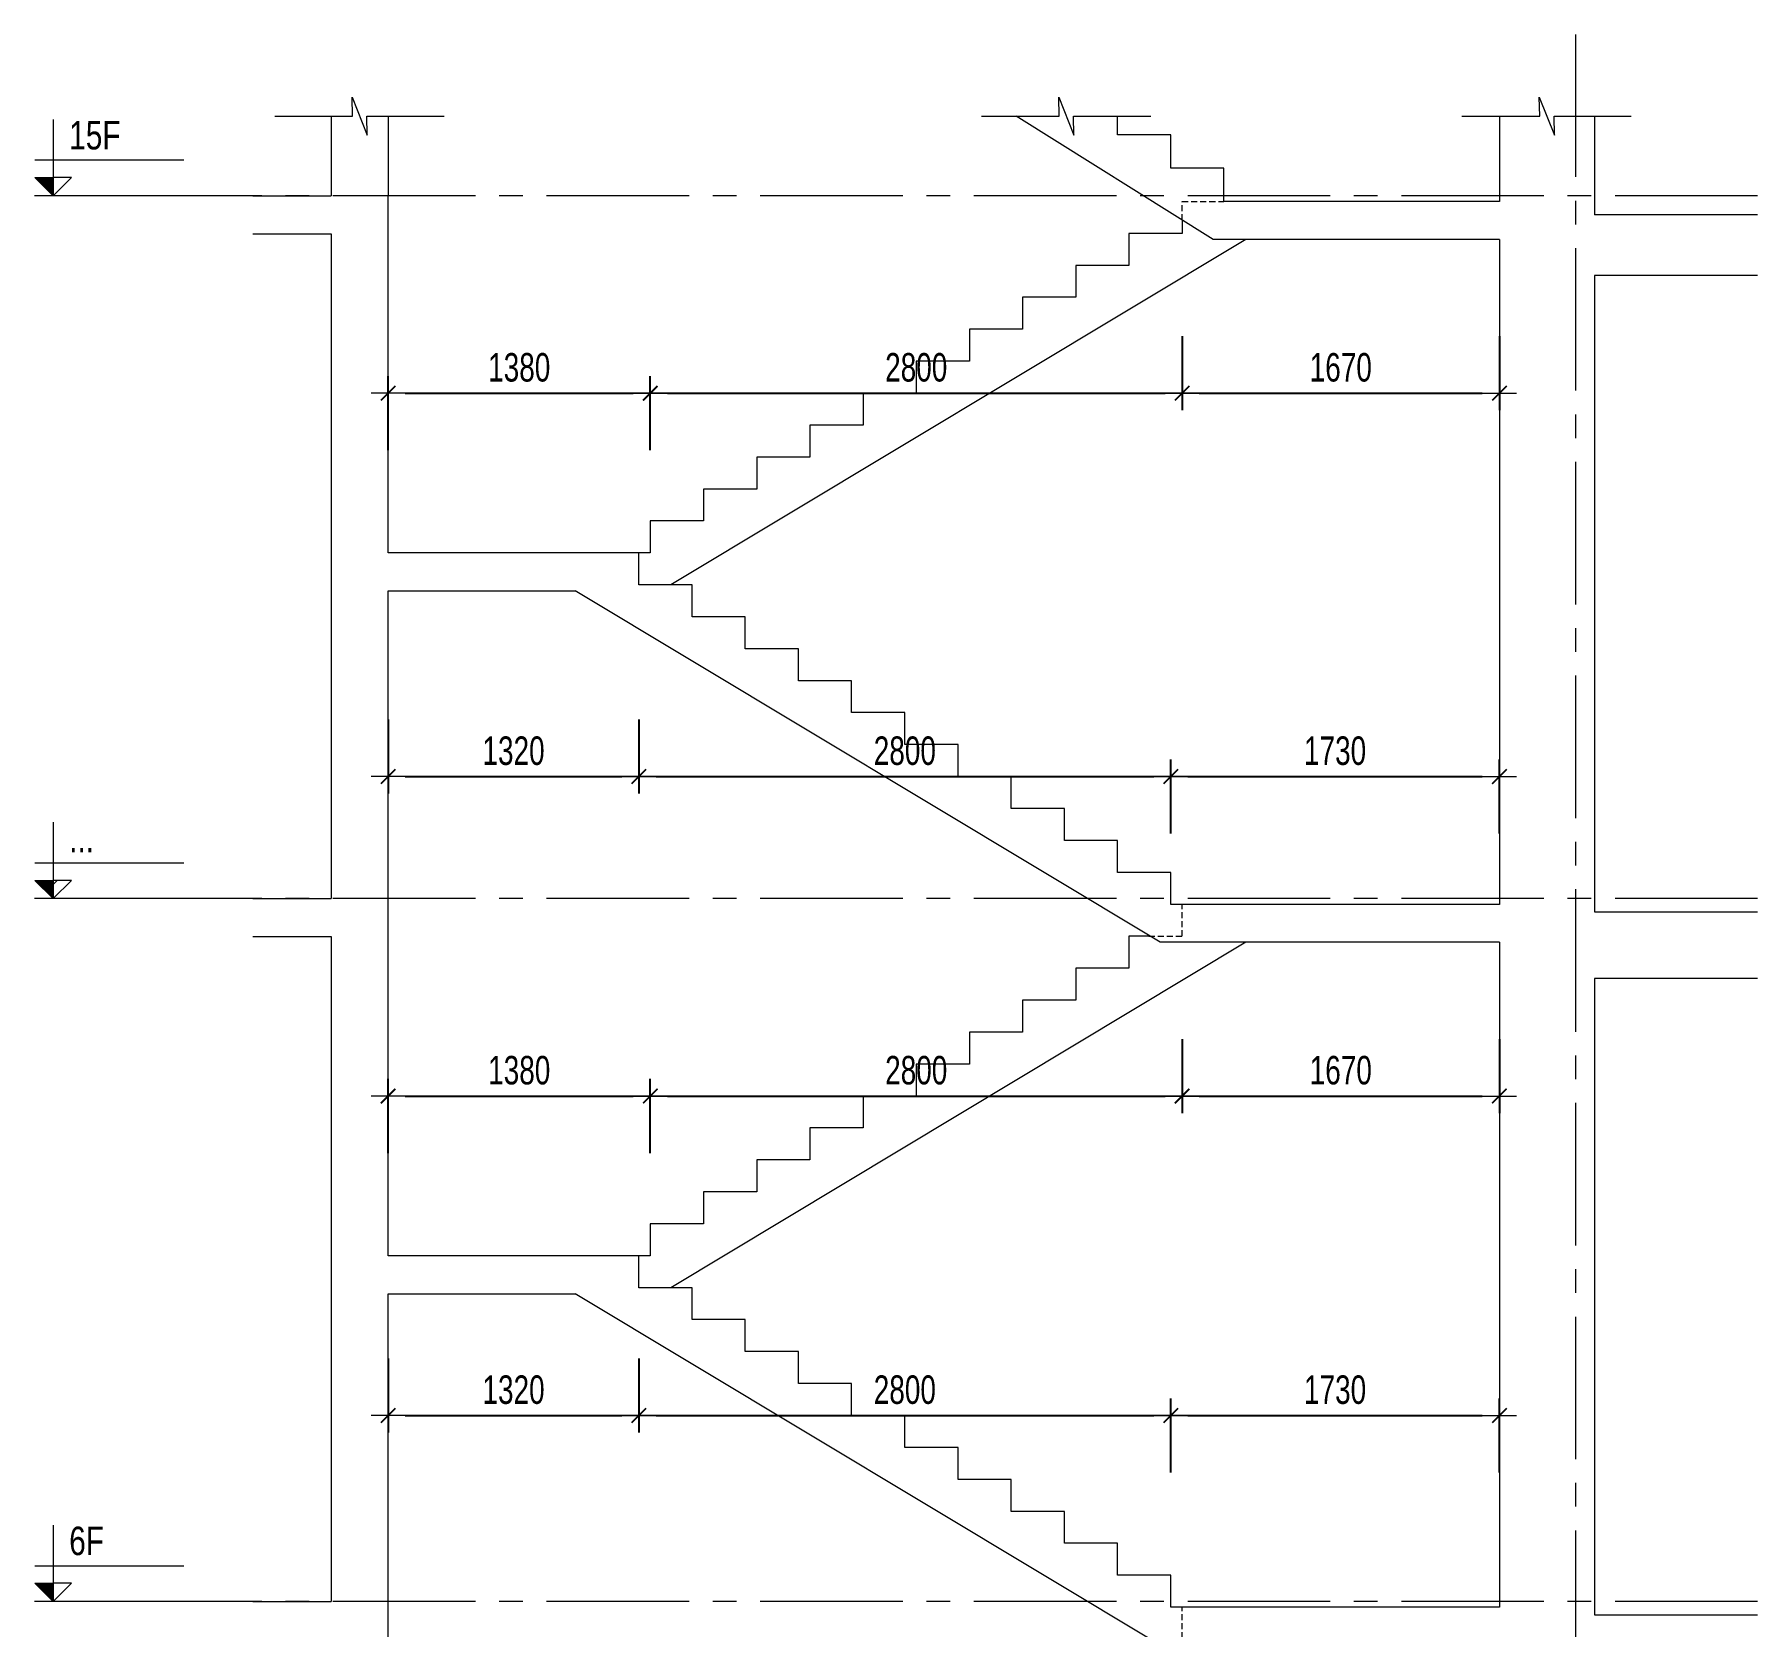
# Model space of a CAD drawing. Header units: millimetres. Extents: x -179076 to 254975, y -18667 to 296191.
# Drawn here: x 71676 to 80747, y 251612 to 259993 of the extents above; entities that cross this region are included whole.
import ezdxf

# ---------------------------------------------------------------- set-up
doc = ezdxf.new("R2010")
doc.units = ezdxf.units.MM
doc.linetypes.add('CENTER2', pattern=[1.125, 0.75, -0.125, 0.125, -0.125])
doc.linetypes.add('HIDDEN2', pattern=[4.762499999999999, 3.175, -1.5875])
doc.layers.get('Defpoints').update_dxf_attribs({"color": 151, "lineweight": 9})
for name, color, linetype, lineweight in [('NDC_S_ANNO', 7, 'Continuous', 20), ('NDC_S_AXIS', 5, 'CENTER2', 13), ('NDC_S_CONTINUOUS', 3, 'Continuous', 20), ('NDC_S_DIM', 1, 'Continuous', 15), ('NDC_S_HIDDEN', 8, 'HIDDEN2', 13), ('NDC_S_SLAB', 2, 'Continuous', 20), ('NDC_S_SYMBOL', 1, 'Continuous', 15), ('NDC_S_TEXT SYMBOL', 7, 'Continuous', 20), ('NDC_S_VN TEXT', 7, 'Continuous', 20)]:
    doc.layers.add(name, color=color, linetype=linetype, lineweight=lineweight)
doc.styles.add('NDC_ANNO', font='', dxfattribs={"width": 0.8})
doc.styles.add('NDC_DIM', font='', dxfattribs={"width": 0.75})
doc.styles.get('NDC_ANNO').set_extended_font_data('Dotum')
doc.styles.get('NDC_DIM').set_extended_font_data('Dotum')
doc.dimstyles.new('NDC_dim_60', dxfattribs={"dimscale": 60, "dimtxt": 2.5, "dimasz": 1.5, "dimexe": 1.5, "dimexo": 2.5, "dimgap": 1, "dimtad": 1, "dimdec": 0, "dimzin": 0, "dimdsep": 46, "dimtxsty": 'NDC_DIM', "dimblk": 'DIMMARK', "dimcen": 0.09, "dimdle": 1.2, "dimclrd": 1, "dimclre": 1, "dimclrt": 3, "dimadec": 0, "dimazin": 0, "dimtfac": 1, "dimtdec": 0, "dimtix": 1, "dimtofl": 0, "dimtmove": 0, "dimatfit": 3, "dimfxl": 5, "dimfxlon": 1, "dimtolj": 1, "dimtzin": 0, "dimarcsym": 0})

# ---------------------------------------------------------------- blocks, each defined once
blk = doc.blocks.new('kata_block_CT')
at = {"layer": 'NDC_S_ANNO'}
blk.add_hatch(color=3, dxfattribs=at).paths.add_polyline_path([(0, 1.596954857557648), (-1.612010908633238, 1.596954857557648), (0, 0)])
at = {"layer": 'NDC_S_ANNO', "ltscale": 50}
h = blk.add_hatch(dxfattribs=at)
h.set_pattern_fill('ANSI31', color=256, scale=1.406250541793835, style=0)
h.set_pattern_definition([(45.00000000000001, (0, 5.456968210637569e-12), (-3.157122508925224, 3.157122508925225), [])])
h.paths.add_polyline_path([(0, 1.596954857557648), (0, 0), (1.612010908924276, 1.596954857557648)])
for p, q in [((-1.592704896858777, 3.140833880479477), (11.46947077315417, 3.140833880479477)), ((11.56125648126181, 5.456968210637569e-12), (-1.63869572513795, 5.456968210637569e-12))]:
    blk.add_line(p, q, dxfattribs=at)
for points in [[(0, 6.69495074864426), (0, 0)], [(0, 0), (-1.612010908924276, 1.596954857557648), (0, 1.596954857557648)], [(0, 0), (1.612010908924276, 1.596954857557648), (0, 1.596954857557648)]]:
    blk.add_lwpolyline(points, dxfattribs=at)
at = {"layer": 'NDC_S_ANNO', "color": 8, "ltscale": 50}
blk.add_lwpolyline([(0, 0), (-1.612010908633238, 1.596954857557648), (0, 1.596954857557648)], dxfattribs=at)
at = {"layer": 'NDC_S_TEXT SYMBOL', "color": 3, "style": 'NDC_ANNO', "width": 0.8}
blk.add_attdef('CT', (1.409564409346785, 4.068271311703938), '', height=2.5, dxfattribs=at)
blk = doc.blocks.new('DIMMARK')
at = {"layer": 'NDC_S_DIM', "color": 1}
blk.add_line((-1.5, 0), (1, 0), dxfattribs=at)
at = {"layer": 'NDC_S_DIM', "color": 2, "const_width": 0.1}
blk.add_lwpolyline([(-0.4242640687119285, -0.4242640687119285), (0.4242640687119285, 0.4242640687119285)], dxfattribs=at)
blk = doc.blocks.new('*D959')
at = {"layer": 'Defpoints', "color": 0, "transparency": 16777216}
for p in [(74917.72857802792, 258104.4061464436), (73537.72857794975, 257263.4970555298), (74917.72857802792, 257263.4970555298)]:
    blk.add_point(p, dxfattribs=at)
at = {"layer": 'NDC_S_DIM', "color": 1, "lineweight": -2, "transparency": 16777216}
for p, q in [((73537.72857794975, 257804.4061464436), (73537.72857794975, 258194.4061464436)), ((74917.72857802792, 257804.4061464436), (74917.72857802792, 258194.4061464436)), ((73627.72857794975, 258104.4061464436), (74827.72857802792, 258104.4061464436))]:
    blk.add_line(p, q, dxfattribs=at)
at = {"layer": 'NDC_S_DIM', "color": 1, "lineweight": -2, "transparency": 16777216, "xscale": 90, "yscale": 90, "zscale": 90, "rotation": 180}
blk.add_blockref('DIMMARK', (73537.72857794975, 258104.4061464436), dxfattribs=at)
at = {"layer": 'NDC_S_DIM', "color": 1, "lineweight": -2, "transparency": 16777216, "xscale": 90, "yscale": 90, "zscale": 90}
blk.add_blockref('DIMMARK', (74917.72857802792, 258104.4061464436), dxfattribs=at)
at = {"layer": 'NDC_S_DIM', "color": 3, "transparency": 16777216, "insert": (74227.72857798883, 258239.5079103513), "char_height": 150, "attachment_point": 5, "style": 'NDC_DIM'}
blk.add_mtext('\\A1;1380', dxfattribs=at)
blk = doc.blocks.new('*D960')
at = {"layer": 'Defpoints', "color": 0, "transparency": 16777216}
for p in [(77717.7285779498, 258945.3152373572), (77717.7285779498, 258104.4061464436), (74917.72857802792, 257263.4970555298)]:
    blk.add_point(p, dxfattribs=at)
at = {"layer": 'NDC_S_DIM', "color": 1, "lineweight": -2, "transparency": 16777216}
for p, q in [((77717.7285779498, 258404.4061464436), (77717.7285779498, 258014.4061464436)), ((74917.72857802792, 257804.4061464436), (74917.72857802792, 258194.4061464436)), ((75007.72857802792, 258104.4061464436), (77627.7285779498, 258104.4061464436))]:
    blk.add_line(p, q, dxfattribs=at)
at = {"layer": 'NDC_S_DIM', "color": 1, "lineweight": -2, "transparency": 16777216, "xscale": 90, "yscale": 90, "zscale": 90, "rotation": 180}
blk.add_blockref('DIMMARK', (74917.72857802792, 258104.4061464436), dxfattribs=at)
at = {"layer": 'NDC_S_DIM', "color": 1, "lineweight": -2, "transparency": 16777216, "xscale": 90, "yscale": 90, "zscale": 90}
blk.add_blockref('DIMMARK', (77717.7285779498, 258104.4061464436), dxfattribs=at)
at = {"layer": 'NDC_S_DIM', "color": 3, "transparency": 16777216, "insert": (76317.72857798886, 258239.5079103513), "char_height": 150, "attachment_point": 5, "style": 'NDC_DIM'}
blk.add_mtext('\\A1;2800', dxfattribs=at)
blk = doc.blocks.new('*D961')
at = {"layer": 'Defpoints', "color": 0, "transparency": 16777216}
for p in [(77717.7285779498, 258945.3152373572), (79387.72857788013, 258913.4970555378), (79387.72857788013, 258104.4061464436)]:
    blk.add_point(p, dxfattribs=at)
at = {"layer": 'NDC_S_DIM', "color": 1, "lineweight": -2, "transparency": 16777216}
for p, q in [((77717.7285779498, 258404.4061464436), (77717.7285779498, 258014.4061464436)), ((79387.72857788013, 258404.4061464436), (79387.72857788013, 258014.4061464436)), ((77807.7285779498, 258104.4061464436), (79297.72857788013, 258104.4061464436))]:
    blk.add_line(p, q, dxfattribs=at)
at = {"layer": 'NDC_S_DIM', "color": 1, "lineweight": -2, "transparency": 16777216, "xscale": 90, "yscale": 90, "zscale": 90, "rotation": 180}
blk.add_blockref('DIMMARK', (77717.7285779498, 258104.4061464436), dxfattribs=at)
at = {"layer": 'NDC_S_DIM', "color": 1, "lineweight": -2, "transparency": 16777216, "xscale": 90, "yscale": 90, "zscale": 90}
blk.add_blockref('DIMMARK', (79387.72857788013, 258104.4061464436), dxfattribs=at)
at = {"layer": 'NDC_S_DIM', "color": 3, "transparency": 16777216, "insert": (78552.72857791497, 258239.5079103513), "char_height": 150, "attachment_point": 5, "style": 'NDC_DIM'}
blk.add_mtext('\\A1;1670', dxfattribs=at)
blk = doc.blocks.new('*D962')
at = {"layer": 'Defpoints', "color": 0, "transparency": 16777216}
for p in [(73537.72857794975, 257263.4970555298), (74857.72857802792, 257179.4061464385), (74857.72857802792, 256086.2243282509)]:
    blk.add_point(p, dxfattribs=at)
at = {"layer": 'NDC_S_DIM', "color": 1, "lineweight": -2, "transparency": 16777216}
for p, q in [((73537.72857794975, 256386.2243282509), (73537.72857794975, 255996.2243282509)), ((74857.72857802792, 256386.2243282509), (74857.72857802792, 255996.2243282509)), ((73627.72857794975, 256086.2243282509), (74767.72857802792, 256086.2243282509))]:
    blk.add_line(p, q, dxfattribs=at)
at = {"layer": 'NDC_S_DIM', "color": 1, "lineweight": -2, "transparency": 16777216, "xscale": 90, "yscale": 90, "zscale": 90, "rotation": 180}
blk.add_blockref('DIMMARK', (73537.72857794975, 256086.2243282509), dxfattribs=at)
at = {"layer": 'NDC_S_DIM', "color": 1, "lineweight": -2, "transparency": 16777216, "xscale": 90, "yscale": 90, "zscale": 90}
blk.add_blockref('DIMMARK', (74857.72857802792, 256086.2243282509), dxfattribs=at)
at = {"layer": 'NDC_S_DIM', "color": 3, "transparency": 16777216, "insert": (74197.72857798883, 256221.3260921586), "char_height": 150, "attachment_point": 5, "style": 'NDC_DIM'}
blk.add_mtext('\\A1;1320', dxfattribs=at)
blk = doc.blocks.new('*D963')
at = {"layer": 'Defpoints', "color": 0, "transparency": 16777216}
for p in [(74857.72857802792, 257179.4061464385), (77657.72857794975, 256086.2243282509), (77657.72857794975, 255413.4970555179)]:
    blk.add_point(p, dxfattribs=at)
at = {"layer": 'NDC_S_DIM', "color": 1, "lineweight": -2, "transparency": 16777216}
for p, q in [((74857.72857802792, 256386.2243282509), (74857.72857802792, 255996.2243282509)), ((77657.72857794975, 255786.2243282509), (77657.72857794975, 256176.2243282509)), ((74947.72857802792, 256086.2243282509), (77567.72857794975, 256086.2243282509))]:
    blk.add_line(p, q, dxfattribs=at)
at = {"layer": 'NDC_S_DIM', "color": 1, "lineweight": -2, "transparency": 16777216, "xscale": 90, "yscale": 90, "zscale": 90, "rotation": 180}
blk.add_blockref('DIMMARK', (74857.72857802792, 256086.2243282509), dxfattribs=at)
at = {"layer": 'NDC_S_DIM', "color": 1, "lineweight": -2, "transparency": 16777216, "xscale": 90, "yscale": 90, "zscale": 90}
blk.add_blockref('DIMMARK', (77657.72857794975, 256086.2243282509), dxfattribs=at)
at = {"layer": 'NDC_S_DIM', "color": 3, "transparency": 16777216, "insert": (76257.72857798883, 256221.3260921586), "char_height": 150, "attachment_point": 5, "style": 'NDC_DIM'}
blk.add_mtext('\\A1;2800', dxfattribs=at)
blk = doc.blocks.new('*D964')
at = {"layer": 'Defpoints', "color": 0, "transparency": 16777216}
for p in [(79387.72857788013, 256086.2243282509), (77657.72857794975, 255413.4970555179), (79387.72857788013, 255413.4970555179)]:
    blk.add_point(p, dxfattribs=at)
at = {"layer": 'NDC_S_DIM', "color": 1, "lineweight": -2, "transparency": 16777216}
for p, q in [((77657.72857794975, 255786.2243282509), (77657.72857794975, 256176.2243282509)), ((79387.72857788013, 255786.2243282509), (79387.72857788013, 256176.2243282509)), ((77747.72857794975, 256086.2243282509), (79297.72857788013, 256086.2243282509))]:
    blk.add_line(p, q, dxfattribs=at)
at = {"layer": 'NDC_S_DIM', "color": 1, "lineweight": -2, "transparency": 16777216, "xscale": 90, "yscale": 90, "zscale": 90, "rotation": 180}
blk.add_blockref('DIMMARK', (77657.72857794975, 256086.2243282509), dxfattribs=at)
at = {"layer": 'NDC_S_DIM', "color": 1, "lineweight": -2, "transparency": 16777216, "xscale": 90, "yscale": 90, "zscale": 90}
blk.add_blockref('DIMMARK', (79387.72857788013, 256086.2243282509), dxfattribs=at)
at = {"layer": 'NDC_S_DIM', "color": 3, "transparency": 16777216, "insert": (78522.72857791494, 256221.3260921586), "char_height": 150, "attachment_point": 5, "style": 'NDC_DIM'}
blk.add_mtext('\\A1;1730', dxfattribs=at)
blk = doc.blocks.new('*D965')
at = {"layer": 'Defpoints', "color": 0, "transparency": 16777216}
for p in [(74917.72857802792, 254404.4061464436), (73537.72857794975, 253563.4970555298), (74917.72857802792, 253563.4970555298)]:
    blk.add_point(p, dxfattribs=at)
at = {"layer": 'NDC_S_DIM', "color": 1, "lineweight": -2, "transparency": 16777216}
for p, q in [((73537.72857794975, 254104.4061464436), (73537.72857794975, 254494.4061464436)), ((74917.72857802792, 254104.4061464436), (74917.72857802792, 254494.4061464436)), ((73627.72857794975, 254404.4061464436), (74827.72857802792, 254404.4061464436))]:
    blk.add_line(p, q, dxfattribs=at)
at = {"layer": 'NDC_S_DIM', "color": 1, "lineweight": -2, "transparency": 16777216, "xscale": 90, "yscale": 90, "zscale": 90, "rotation": 180}
blk.add_blockref('DIMMARK', (73537.72857794975, 254404.4061464436), dxfattribs=at)
at = {"layer": 'NDC_S_DIM', "color": 1, "lineweight": -2, "transparency": 16777216, "xscale": 90, "yscale": 90, "zscale": 90}
blk.add_blockref('DIMMARK', (74917.72857802792, 254404.4061464436), dxfattribs=at)
at = {"layer": 'NDC_S_DIM', "color": 3, "transparency": 16777216, "insert": (74227.72857798883, 254539.5079103513), "char_height": 150, "attachment_point": 5, "style": 'NDC_DIM'}
blk.add_mtext('\\A1;1380', dxfattribs=at)
blk = doc.blocks.new('*D966')
at = {"layer": 'Defpoints', "color": 0, "transparency": 16777216}
for p in [(77717.72857794975, 255245.3152373572), (77717.72857794975, 254404.4061464436), (74917.72857802792, 253563.4970555298)]:
    blk.add_point(p, dxfattribs=at)
at = {"layer": 'NDC_S_DIM', "color": 1, "lineweight": -2, "transparency": 16777216}
for p, q in [((77717.72857794975, 254704.4061464436), (77717.72857794975, 254314.4061464436)), ((74917.72857802792, 254104.4061464436), (74917.72857802792, 254494.4061464436)), ((75007.72857802792, 254404.4061464436), (77627.72857794975, 254404.4061464436))]:
    blk.add_line(p, q, dxfattribs=at)
at = {"layer": 'NDC_S_DIM', "color": 1, "lineweight": -2, "transparency": 16777216, "xscale": 90, "yscale": 90, "zscale": 90, "rotation": 180}
blk.add_blockref('DIMMARK', (74917.72857802792, 254404.4061464436), dxfattribs=at)
at = {"layer": 'NDC_S_DIM', "color": 1, "lineweight": -2, "transparency": 16777216, "xscale": 90, "yscale": 90, "zscale": 90}
blk.add_blockref('DIMMARK', (77717.72857794975, 254404.4061464436), dxfattribs=at)
at = {"layer": 'NDC_S_DIM', "color": 3, "transparency": 16777216, "insert": (76317.72857798883, 254539.5079103513), "char_height": 150, "attachment_point": 5, "style": 'NDC_DIM'}
blk.add_mtext('\\A1;2800', dxfattribs=at)
blk = doc.blocks.new('*D967')
at = {"layer": 'Defpoints', "color": 0, "transparency": 16777216}
for p in [(77717.72857794975, 255245.3152373572), (79387.72857788013, 255213.4970555179), (79387.72857788013, 254404.4061464436)]:
    blk.add_point(p, dxfattribs=at)
at = {"layer": 'NDC_S_DIM', "color": 1, "lineweight": -2, "transparency": 16777216}
for p, q in [((77717.72857794975, 254704.4061464436), (77717.72857794975, 254314.4061464436)), ((79387.72857788013, 254704.4061464436), (79387.72857788013, 254314.4061464436)), ((77807.72857794975, 254404.4061464436), (79297.72857788013, 254404.4061464436))]:
    blk.add_line(p, q, dxfattribs=at)
at = {"layer": 'NDC_S_DIM', "color": 1, "lineweight": -2, "transparency": 16777216, "xscale": 90, "yscale": 90, "zscale": 90, "rotation": 180}
blk.add_blockref('DIMMARK', (77717.72857794975, 254404.4061464436), dxfattribs=at)
at = {"layer": 'NDC_S_DIM', "color": 1, "lineweight": -2, "transparency": 16777216, "xscale": 90, "yscale": 90, "zscale": 90}
blk.add_blockref('DIMMARK', (79387.72857788013, 254404.4061464436), dxfattribs=at)
at = {"layer": 'NDC_S_DIM', "color": 3, "transparency": 16777216, "insert": (78552.72857791494, 254539.5079103513), "char_height": 150, "attachment_point": 5, "style": 'NDC_DIM'}
blk.add_mtext('\\A1;1670', dxfattribs=at)
blk = doc.blocks.new('*D968')
at = {"layer": 'Defpoints', "color": 0, "transparency": 16777216}
for p in [(73537.72857794975, 253563.4970555298), (74857.72857802792, 253563.4970555298), (74857.72857802792, 252722.5879646163)]:
    blk.add_point(p, dxfattribs=at)
at = {"layer": 'NDC_S_DIM', "color": 1, "lineweight": -2, "transparency": 16777216}
for p, q in [((73537.72857794975, 253022.5879646163), (73537.72857794975, 252632.5879646163)), ((74857.72857802792, 253022.5879646163), (74857.72857802792, 252632.5879646163)), ((73627.72857794975, 252722.5879646163), (74767.72857802792, 252722.5879646163))]:
    blk.add_line(p, q, dxfattribs=at)
at = {"layer": 'NDC_S_DIM', "color": 1, "lineweight": -2, "transparency": 16777216, "xscale": 90, "yscale": 90, "zscale": 90, "rotation": 180}
blk.add_blockref('DIMMARK', (73537.72857794975, 252722.5879646163), dxfattribs=at)
at = {"layer": 'NDC_S_DIM', "color": 1, "lineweight": -2, "transparency": 16777216, "xscale": 90, "yscale": 90, "zscale": 90}
blk.add_blockref('DIMMARK', (74857.72857802792, 252722.5879646163), dxfattribs=at)
at = {"layer": 'NDC_S_DIM', "color": 3, "transparency": 16777216, "insert": (74197.72857798883, 252857.689728524), "char_height": 150, "attachment_point": 5, "style": 'NDC_DIM'}
blk.add_mtext('\\A1;1320', dxfattribs=at)
blk = doc.blocks.new('*D969')
at = {"layer": 'Defpoints', "color": 0, "transparency": 16777216}
for p in [(74857.72857802792, 253563.4970555298), (77657.72857794975, 252722.5879646163), (77657.72857794975, 251743.4970555502)]:
    blk.add_point(p, dxfattribs=at)
at = {"layer": 'NDC_S_DIM', "color": 1, "lineweight": -2, "transparency": 16777216}
for p, q in [((74857.72857802792, 253022.5879646163), (74857.72857802792, 252632.5879646163)), ((77657.72857794975, 252422.5879646163), (77657.72857794975, 252812.5879646163)), ((74947.72857802792, 252722.5879646163), (77567.72857794975, 252722.5879646163))]:
    blk.add_line(p, q, dxfattribs=at)
at = {"layer": 'NDC_S_DIM', "color": 1, "lineweight": -2, "transparency": 16777216, "xscale": 90, "yscale": 90, "zscale": 90, "rotation": 180}
blk.add_blockref('DIMMARK', (74857.72857802792, 252722.5879646163), dxfattribs=at)
at = {"layer": 'NDC_S_DIM', "color": 1, "lineweight": -2, "transparency": 16777216, "xscale": 90, "yscale": 90, "zscale": 90}
blk.add_blockref('DIMMARK', (77657.72857794975, 252722.5879646163), dxfattribs=at)
at = {"layer": 'NDC_S_DIM', "color": 3, "transparency": 16777216, "insert": (76257.72857798883, 252857.689728524), "char_height": 150, "attachment_point": 5, "style": 'NDC_DIM'}
blk.add_mtext('\\A1;2800', dxfattribs=at)
blk = doc.blocks.new('*D970')
at = {"layer": 'Defpoints', "color": 0, "transparency": 16777216}
for p in [(79387.72857788013, 252722.5879646163), (77657.72857794975, 251743.4970555502), (79387.72857788013, 251743.4970555502)]:
    blk.add_point(p, dxfattribs=at)
at = {"layer": 'NDC_S_DIM', "color": 1, "lineweight": -2, "transparency": 16777216}
for p, q in [((77657.72857794975, 252422.5879646163), (77657.72857794975, 252812.5879646163)), ((79387.72857788013, 252422.5879646163), (79387.72857788013, 252812.5879646163)), ((77747.72857794975, 252722.5879646163), (79297.72857788013, 252722.5879646163))]:
    blk.add_line(p, q, dxfattribs=at)
at = {"layer": 'NDC_S_DIM', "color": 1, "lineweight": -2, "transparency": 16777216, "xscale": 90, "yscale": 90, "zscale": 90, "rotation": 180}
blk.add_blockref('DIMMARK', (77657.72857794975, 252722.5879646163), dxfattribs=at)
at = {"layer": 'NDC_S_DIM', "color": 1, "lineweight": -2, "transparency": 16777216, "xscale": 90, "yscale": 90, "zscale": 90}
blk.add_blockref('DIMMARK', (79387.72857788013, 252722.5879646163), dxfattribs=at)
at = {"layer": 'NDC_S_DIM', "color": 3, "transparency": 16777216, "insert": (78522.72857791494, 252857.689728524), "char_height": 150, "attachment_point": 5, "style": 'NDC_DIM'}
blk.add_mtext('\\A1;1730', dxfattribs=at)

msp = doc.modelspace()

# ---------------------------------------------------------------- linework, layer by layer
at = {"layer": 'NDC_S_AXIS', "ltscale": 1000}
for p, q in [((79787.72857789573, 259992.714295906), (79787.72857789567, 228502.5188491822)), ((80746.79630131769, 259143.4970555701), (71679.57979098096, 259143.4970555701)), ((80746.79630131769, 259143.49705557), (71679.57979098096, 259143.4970555702)), ((80746.79630131769, 255443.4970555502), (71679.57979098096, 255443.4970555503)), ((80746.79630131769, 251743.4970555502), (71679.57979098096, 251743.4970555502))]:
    msp.add_line(p, q, dxfattribs=at)
at = {"layer": 'NDC_S_CONTINUOUS'}
for p, q in [((78053.17676908604, 258913.4970555378), (75026.14974206063, 257095.3152373472)), ((78053.17676908604, 255213.4970555378), (75026.14974206063, 253395.3152373472))]:
    msp.add_line(p, q, dxfattribs=at)
for points in [[(77717.7285779498, 259015.147527291), (77717.7285779498, 258945.3152373572), (77437.72857794975, 258945.3152373572), (77437.72857794975, 258777.1334191745), (77157.72857794975, 258777.1334191745), (77157.72857794975, 258608.9516009917), (76877.72857794975, 258608.9516009917), (76877.72857794975, 258440.769782809), (76597.72857794975, 258440.769782809), (76597.72857794975, 258272.5879646263), (76317.72857794975, 258272.5879646263), (76317.72857794975, 258104.4061464436), (76037.72857794975, 258104.4061464436), (76037.72857794975, 257936.2243282609), (75757.72857794975, 257936.2243282609), (75757.72857794975, 257768.0425100781), (75477.72857794975, 257768.0425100781), (75477.72857794975, 257599.8606918954), (75197.72857794975, 257599.8606918954), (75197.72857794975, 257431.6788737127), (74917.72857802792, 257431.6788737127), (74917.72857802792, 257263.4970555298), (74857.72857802792, 257263.4970555298)], [(77549.30741380237, 255245.3152373572), (77437.72857794975, 255245.3152373572), (77437.72857794975, 255077.1334191745), (77157.72857794975, 255077.1334191745), (77157.72857794975, 254908.9516009917), (76877.72857794975, 254908.9516009917), (76877.72857794975, 254740.769782809), (76597.72857794975, 254740.769782809), (76597.72857794975, 254572.5879646263), (76317.72857794975, 254572.5879646263), (76317.72857794975, 254404.4061464436), (76037.72857794975, 254404.4061464436), (76037.72857794975, 254236.2243282609), (75757.72857794975, 254236.2243282609), (75757.72857794975, 254068.0425100781), (75477.72857794975, 254068.0425100781), (75477.72857794975, 253899.8606918954), (75197.72857794975, 253899.8606918954), (75197.72857794975, 253731.6788737127), (74917.72857802792, 253731.6788737127), (74917.72857802792, 253563.4970555298), (74857.72857802792, 253563.4970555298)]]:
    msp.add_lwpolyline(points, dxfattribs=at)
at = {"layer": 'NDC_S_HIDDEN', "ltscale": 10}
for points in [[(77717.7285779498, 259015.147527291), (77717.7285779498, 259113.4970578146), (77937.72857795178, 259113.4970578146)], [(77541.73984621651, 255245.3152373572), (77717.72857794975, 255245.3152373572), (77717.72857794975, 255408.9516009936)], [(77541.73984621651, 251549.8606919138), (77717.72857794975, 251549.8606919138), (77717.72857794975, 251713.4970555502)]]:
    msp.add_lwpolyline(points, dxfattribs=at)
at = {"layer": 'NDC_S_SLAB'}
for p, q in [((73237.72857802041, 259561.8580408137), (73237.72857802041, 259143.4970578148)), ((73537.73150406202, 259561.8580408137), (73537.73150406202, 259143.4970578126)), ((77880.36933278688, 258913.4970555179), (76842.99175631354, 259561.8580408137)), ((79387.72857788013, 259561.8580408602), (79387.72857788013, 259113.4970578146)), ((79887.7285778881, 259561.8580408602), (79887.7285778881, 259043.4970555683)), ((72824.61112319259, 259143.4970578148), (73237.72857802041, 259143.4970578148)), ((73537.72857794975, 257263.4970555298), (73537.72857794975, 259143.4970555503)), ((80746.79630131769, 259043.4970555683), (79887.7285778881, 259043.4970555683)), ((72824.61112319259, 258943.4970555502), (73237.72857801284, 258943.4970555502)), ((73237.72857794975, 258943.4970555502), (73237.72857794975, 255443.4970555502)), ((79387.72857788013, 258913.4970555179), (77880.36933278688, 258913.4970555179)), ((77602.28038680868, 255213.4970555179), (74522.280386895, 257063.4970555298)), ((72824.61112319259, 255443.4970555502), (73237.72857794975, 255443.4970555502)), ((73537.72857794975, 253563.4970555298), (73537.72857794975, 255443.4970555503)), ((72824.61112319259, 255243.4970555502), (73237.72857801284, 255243.4970555502)), ((73237.72857794975, 255243.4970555502), (73237.72857794975, 251743.4970555502)), ((79387.72857788013, 255213.4970555179), (77602.28038680868, 255213.4970555179)), ((77602.28038680868, 251513.4970555179), (74522.280386895, 253363.4970555298)), ((72824.61112319259, 251743.4970555502), (73237.72857794975, 251743.4970555502)), ((73537.72857791034, 249913.4970555543), (73537.72857791034, 251743.4970555502))]:
    msp.add_line(p, q, dxfattribs=at)
for points in [[(79387.72857788013, 259113.4970578146), (77937.72857795173, 259113.4970578146), (77937.72857795173, 259288.4970555912), (77657.72857795173, 259288.4970555912), (77657.72857795173, 259463.4970555912), (77377.72857795173, 259463.4970555912), (77377.72857795173, 259561.8580408137)], [(79387.72857788013, 258913.4970555378), (79387.72857788013, 255413.4970555179)], [(80746.79630131769, 258723.4970533061), (79887.72857789573, 258723.4970533061), (79887.72857789573, 255373.4970555179), (80746.79630131769, 255373.4970555179)], [(79387.72857788013, 255413.4970555179), (77657.72857794975, 255413.4970555179), (77657.72857794975, 255581.6788737027), (77377.72857802792, 255581.6788737027), (77377.72857802792, 255749.8606918855), (77097.72857802792, 255749.8606918855), (77097.72857802792, 255918.0425100682), (76817.72857802792, 255918.0425100682), (76817.72857802792, 256086.2243282509), (76537.72857802792, 256086.2243282509), (76537.72857802792, 256254.4061464336), (76257.72857802792, 256254.4061464336), (76257.72857802792, 256422.5879646163), (75977.72857802792, 256422.5879646163), (75977.72857802792, 256590.7697827991), (75697.72857802792, 256590.7697827991), (75697.72857802792, 256758.9516009818), (75417.72857802792, 256758.9516009818), (75417.72857802792, 256927.1334191645), (75137.72857802792, 256927.1334191645), (75137.72857802792, 257095.3152373472), (74857.72857802792, 257095.3152373472), (74857.72857802792, 257263.4970555298), (73537.72857794975, 257263.4970555298)], [(73537.72857794975, 257063.4970555298), (74522.280386895, 257063.4970555298)], [(73537.72857794975, 255443.4970555502), (73537.72857794975, 257063.4970555298)], [(79387.72857788013, 255213.4970555378), (79387.72857788013, 251713.4970555179)], [(80746.79630131769, 255023.4970533061), (79887.72857789573, 255023.4970533061), (79887.72857789573, 251673.4970555179), (80746.79630131769, 251673.4970555179)], [(79387.72857788013, 251713.4970555179), (77657.72857794975, 251713.4970555179), (77657.72857794975, 251881.6788737027), (77377.72857802792, 251881.6788737027), (77377.72857802792, 252049.8606918855), (77097.72857802792, 252049.8606918855), (77097.72857802792, 252218.0425100682), (76817.72857802792, 252218.0425100682), (76817.72857802792, 252386.2243282509), (76537.72857802792, 252386.2243282509), (76537.72857802792, 252554.4061464336), (76257.72857802792, 252554.4061464336), (76257.72857802792, 252722.5879646163), (75977.72857802792, 252722.5879646163), (75977.72857802792, 252890.7697827991), (75697.72857802792, 252890.7697827991), (75697.72857802792, 253058.9516009818), (75417.72857802792, 253058.9516009818), (75417.72857802792, 253227.1334191645), (75137.72857802792, 253227.1334191645), (75137.72857802792, 253395.3152373472), (74857.72857802792, 253395.3152373472), (74857.72857802792, 253563.4970555298), (73537.72857794975, 253563.4970555298)], [(73537.72857794975, 253363.4970555298), (74522.280386895, 253363.4970555298)], [(73537.72857794975, 251743.4970555502), (73537.72857794975, 253363.4970555298)]]:
    msp.add_lwpolyline(points, dxfattribs=at)
at = {"layer": 'NDC_S_SYMBOL'}
for points in [[(72940.28739215416, 259561.8580408137), (73349.90395364474, 259561.8580408137), (73347.73004074703, 259661.8580408137), (73427.73004119407, 259461.8580406274), (73425.55612792383, 259561.8580408137), (73831.84164768533, 259561.8580408137)], [(79190.28592907154, 259561.8580408602), (79599.90249056212, 259561.8580408602), (79597.72857766441, 259661.8580408602), (79677.72857811145, 259461.858040674), (79675.55466484121, 259561.8580408602), (80081.84018460271, 259561.8580408602)]]:
    msp.add_lwpolyline(points, dxfattribs=at)
at = {"layer": 'NDC_S_SYMBOL', "elevation": -1.522910461903844e-10}
msp.add_lwpolyline([(76660.59577180649, 259561.8580408137), (77070.21233329707, 259561.8580408137), (77068.03842039936, 259661.8580408137), (77148.0384208464, 259461.8580406274), (77145.86450757616, 259561.8580408137), (77552.15002733766, 259561.8580408137)], dxfattribs=at)

# ---------------------------------------------------------------- block references
at = {"layer": 'NDC_S_VN TEXT', "xscale": 60, "yscale": 60, "zscale": 60}
for p, values in [((71773.93327403528, 259143.4970555698), {'CT': '15F'}), ((71773.93327403528, 255443.49705555), {'CT': '...'}), ((71773.93327403528, 251743.4970555499), {'CT': '6F'})]:
    msp.add_blockref('kata_block_CT', p, dxfattribs=at).add_auto_attribs(values)

# ---------------------------------------------------------------- dimensions: what is measured, and where the dimension line sits
at = {"layer": 'NDC_S_DIM'}
for base, p1, p2, picture, middle in [((77717.7285779498, 258104.4061464436), (74917.72857802792, 257263.4970555298), (77717.7285779498, 258945.3152373572), '*D960', (76317.72857798886, 258239.5079103513)), ((79387.72857788013, 258104.4061464436), (77717.7285779498, 258945.3152373572), (79387.72857788013, 258913.4970555378), '*D961', (78552.72857791497, 258239.5079103513)), ((77657.72857794975, 256086.2243282509), (74857.72857802792, 257179.4061464385), (77657.72857794975, 255413.4970555179), '*D963', (76257.72857798883, 256221.3260921586)), ((79387.72857788013, 256086.2243282509), (77657.72857794975, 255413.4970555179), (79387.72857788013, 255413.4970555179), '*D964', (78522.72857791494, 256221.3260921586)), ((77717.72857794975, 254404.4061464436), (74917.72857802792, 253563.4970555298), (77717.72857794975, 255245.3152373572), '*D966', (76317.72857798883, 254539.5079103513)), ((79387.72857788013, 254404.4061464436), (77717.72857794975, 255245.3152373572), (79387.72857788013, 255213.4970555179), '*D967', (78552.72857791494, 254539.5079103513)), ((77657.72857794975, 252722.5879646163), (74857.72857802792, 253563.4970555298), (77657.72857794975, 251743.4970555502), '*D969', (76257.72857798883, 252857.689728524)), ((79387.72857788013, 252722.5879646163), (77657.72857794975, 251743.4970555502), (79387.72857788013, 251743.4970555502), '*D970', (78522.72857791494, 252857.689728524))]:
    dim = msp.add_linear_dim(base=base, p1=p1, p2=p2, dimstyle='NDC_dim_60', override={"dimtmove": 1}, dxfattribs=at)
    dim.commit()
    dim.dimension.update_dxf_attribs({"geometry": picture, "text_midpoint": middle})
for base, p1, p2, picture, middle in [((74917.72857802792, 258104.4061464436), (73537.72857794975, 257263.4970555298), (74917.72857802792, 257263.4970555298), '*D959', (74227.72857798883, 258239.5079103513)), ((74857.72857802792, 256086.2243282509), (73537.72857794975, 257263.4970555298), (74857.72857802792, 257179.4061464385), '*D962', (74197.72857798883, 256221.3260921586)), ((74917.72857802792, 254404.4061464436), (73537.72857794975, 253563.4970555298), (74917.72857802792, 253563.4970555298), '*D965', (74227.72857798883, 254539.5079103513)), ((74857.72857802792, 252722.5879646163), (73537.72857794975, 253563.4970555298), (74857.72857802792, 253563.4970555298), '*D968', (74197.72857798883, 252857.689728524))]:
    dim = msp.add_linear_dim(base=base, p1=p1, p2=p2, dimstyle='NDC_dim_60', dxfattribs=at)
    dim.commit()
    dim.dimension.update_dxf_attribs({"geometry": picture, "text_midpoint": middle})

doc.saveas('drawing.dxf')
